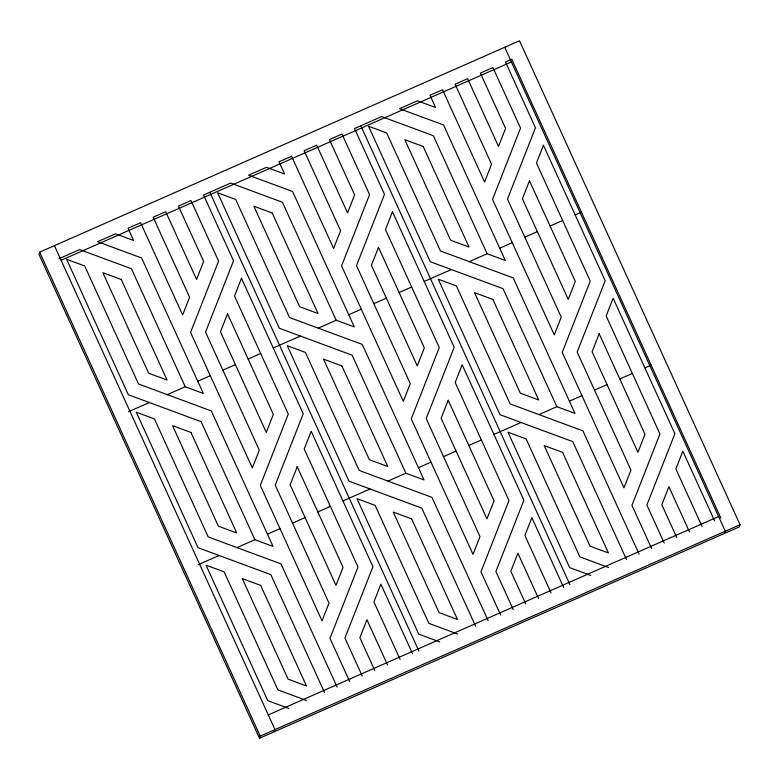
<?xml version="1.0" encoding="UTF-8"?>
<svg xmlns="http://www.w3.org/2000/svg" width="779" height="779" viewBox="0 0 779 779"><rect width="100%" height="100%" fill="white"/><g stroke="black" fill="none" stroke-linecap="round" stroke-linejoin="round"><path stroke-width="1.17" d="M39.661 252.143L38.95 254.285L259.495 738.229L739.339 526.857L740.05 524.715L519.505 40.771L39.661 252.143L260.205 736.097L259.495 738.229M274.257 731.724L274.977 729.592L54.423 245.638M724.577 533.362L725.288 531.22L504.743 47.276M58.844 258.764L79.672 249.592L131.427 268.736L185.207 386.754L203.329 393.463L141.593 257.985L97.589 241.694L115.506 233.807L133.628 240.516L128.058 228.276L140.609 222.745L182.627 314.969L189.609 297.198L153.161 217.224L165.703 211.693L196.581 279.437L203.65 261.413L178.44 206.084L190.991 200.554L218.587 261.111L190.592 332.429L252.338 467.916L259.31 450.145L205.529 332.136L233.525 260.809L203.543 195.023L230.642 183.084L282.397 202.238L336.177 320.247L354.309 326.956L292.563 191.478L248.559 175.197L266.476 167.3L284.608 174.009L279.028 161.769L291.58 156.248L333.607 248.462L340.579 230.691L304.131 150.717L316.683 145.186L347.551 212.93L354.62 194.906L329.41 139.577L341.962 134.046L369.558 194.614L341.562 265.931L403.308 401.409L410.28 383.648L356.5 265.629L384.495 194.312L354.513 128.525L381.622 116.577L433.367 135.731L487.148 253.75L505.279 260.459L443.533 124.971L399.53 108.69L417.447 100.803L435.578 107.502L429.998 95.272L442.55 89.741L484.577 181.955L491.549 164.194L455.102 84.21L467.653 78.679L498.521 146.423L505.6 128.408L480.38 73.07L492.932 67.549L520.528 128.107L492.532 199.424L554.278 334.902L561.25 317.141L507.47 199.122L535.465 127.805L505.483 62.018L511.764 59.253L720.867 518.103M61.113 260.303L511.423 61.94M128.545 411.711L149.373 402.539M167.29 394.651L185.207 386.754M197.759 381.223L210.311 375.702M222.862 370.171L235.414 364.64M248.141 359.031L260.692 353.5M273.244 347.979L300.353 336.031M318.26 328.144L336.177 320.247M348.729 314.726L361.281 309.195M373.832 303.664L386.384 298.133M399.111 292.524L411.663 287.003M424.214 281.472L451.323 269.534M469.24 261.637L487.148 253.75M499.699 248.219L512.251 242.688M524.803 237.157L537.354 231.636M550.081 226.027L562.633 220.496M575.184 214.965L581.465 212.2M198.246 564.668L219.084 555.485M236.991 547.598L254.908 539.701L273.039 546.41L211.294 410.932L138.526 383.998L84.736 265.99L66.614 259.28L128.35 394.758L201.128 421.692L254.908 539.701M267.46 534.18L280.012 528.649M292.563 523.118L305.115 517.587M317.842 511.978L330.393 506.457M342.945 500.926L370.054 488.988M387.961 481.091L405.878 473.204L424.01 479.913L362.264 344.425L289.496 317.501L235.716 199.482L217.584 192.773L279.33 328.251L352.098 355.185L405.878 473.204M418.43 467.673L430.982 462.142M443.533 456.611L456.085 451.09M468.812 445.481L481.364 439.95M493.915 434.419L521.024 422.481M538.941 414.584L556.849 406.696L574.98 413.406L513.234 277.918L440.466 250.994L386.686 132.975L368.555 126.266L430.3 261.754L503.068 288.678L556.849 406.696M569.4 401.166L581.952 395.635M594.504 390.113L607.055 384.583M619.792 378.974L632.344 373.443M644.895 367.912L651.166 365.147M268.288 714.927L718.598 516.555M260.205 736.097L740.05 524.715M608.642 567.54L579.878 556.888L526.088 438.879L507.966 432.17L569.702 567.648L590.725 575.428M457.672 634.038L428.898 623.395L375.118 505.376L356.986 498.667L418.732 634.155L439.755 641.935M306.692 700.545L277.928 689.902L224.148 571.883L206.016 565.174L267.762 700.662L288.785 708.442M714.596 520.869L682.832 451.168L675.86 468.939L702.045 526.39M689.493 531.921L668.879 486.7L661.809 504.724L676.766 537.529M664.214 543.06L646.872 505.026L674.877 433.699L613.131 298.221L606.159 315.992L659.94 434L631.944 505.318L651.663 548.591M639.111 554.112L582.945 430.875L510.167 403.941L456.387 285.922L438.256 279.213L500.001 414.701L572.769 441.625L626.559 559.643M360.784 125.76L569.897 584.601M563.626 587.366L531.862 517.675L524.88 535.436L551.074 592.897M538.523 598.428L517.908 553.207L510.839 571.221L525.786 604.037M513.234 609.567L495.902 571.523L523.897 500.206L462.161 364.728L455.179 382.489L508.969 500.507L480.964 571.825L500.683 615.089M488.131 620.62L431.965 497.372L359.197 470.448L305.417 352.429L287.285 345.72L349.031 481.208L421.799 508.132L475.579 626.15M209.814 192.257L418.927 651.108M412.646 653.873L380.882 584.182L373.91 601.943L400.094 659.404M387.543 664.935L366.938 619.714L359.869 637.728L374.816 670.534M362.264 676.065L344.931 638.03L372.927 566.713L311.181 431.225L304.209 448.996L357.989 567.015L329.994 638.332L349.713 681.596M337.161 687.127L280.995 563.879L208.227 536.955L154.446 418.936L136.315 412.227L198.061 547.705L270.829 574.639L324.609 692.658M227.536 313.81L220.457 331.835L266.282 432.384L273.351 414.36L227.536 313.81M241.48 278.278L234.508 296.049L288.288 414.068L260.293 485.385L322.039 620.863L329.011 603.102L275.23 485.083L303.226 413.766L241.48 278.278M378.506 247.313L371.427 265.327L417.252 365.877L424.331 347.862L378.506 247.313M392.45 211.771L385.478 229.542L439.259 347.561L411.263 418.878L473.009 554.356L479.981 536.595L426.201 418.576L454.196 347.259L392.45 211.771M297.237 466.767L290.158 484.781L335.983 585.331L343.062 567.316L297.237 466.767M529.477 180.806L522.407 198.82L568.232 299.37L575.301 281.355L529.477 180.806M543.43 145.274L536.449 163.035L590.239 281.053L562.243 352.371L623.979 487.858L630.951 470.088L577.171 352.069L605.166 280.752L543.43 145.274M448.207 400.26L441.138 418.274L486.953 518.824L494.032 500.809L448.207 400.26M599.178 333.753L592.108 351.777L637.933 452.326L645.002 434.302L599.178 333.753M423.201 146.491L404.817 139.684L450.632 240.234L469.026 247.04L423.201 146.491M272.222 212.998L253.837 206.192L299.662 306.741L318.046 313.548L272.222 212.998M492.903 299.438L474.518 292.631L520.343 393.181L538.727 399.987L492.903 299.438M121.251 279.495L102.867 272.699L148.692 373.248L167.076 380.045L121.251 279.495M341.932 365.945L323.548 359.138L369.363 459.688L387.757 466.494L341.932 365.945M562.604 452.385L544.219 445.588L590.044 546.137L608.428 552.934L562.604 452.385M190.952 432.452L172.568 425.646L218.393 526.195L236.777 532.992L190.952 432.452M411.633 518.892L393.249 512.085L439.074 612.635L457.458 619.441L411.633 518.892M260.663 585.399L242.279 578.593L288.094 679.142L306.478 685.948L260.663 585.399"/></g></svg>
